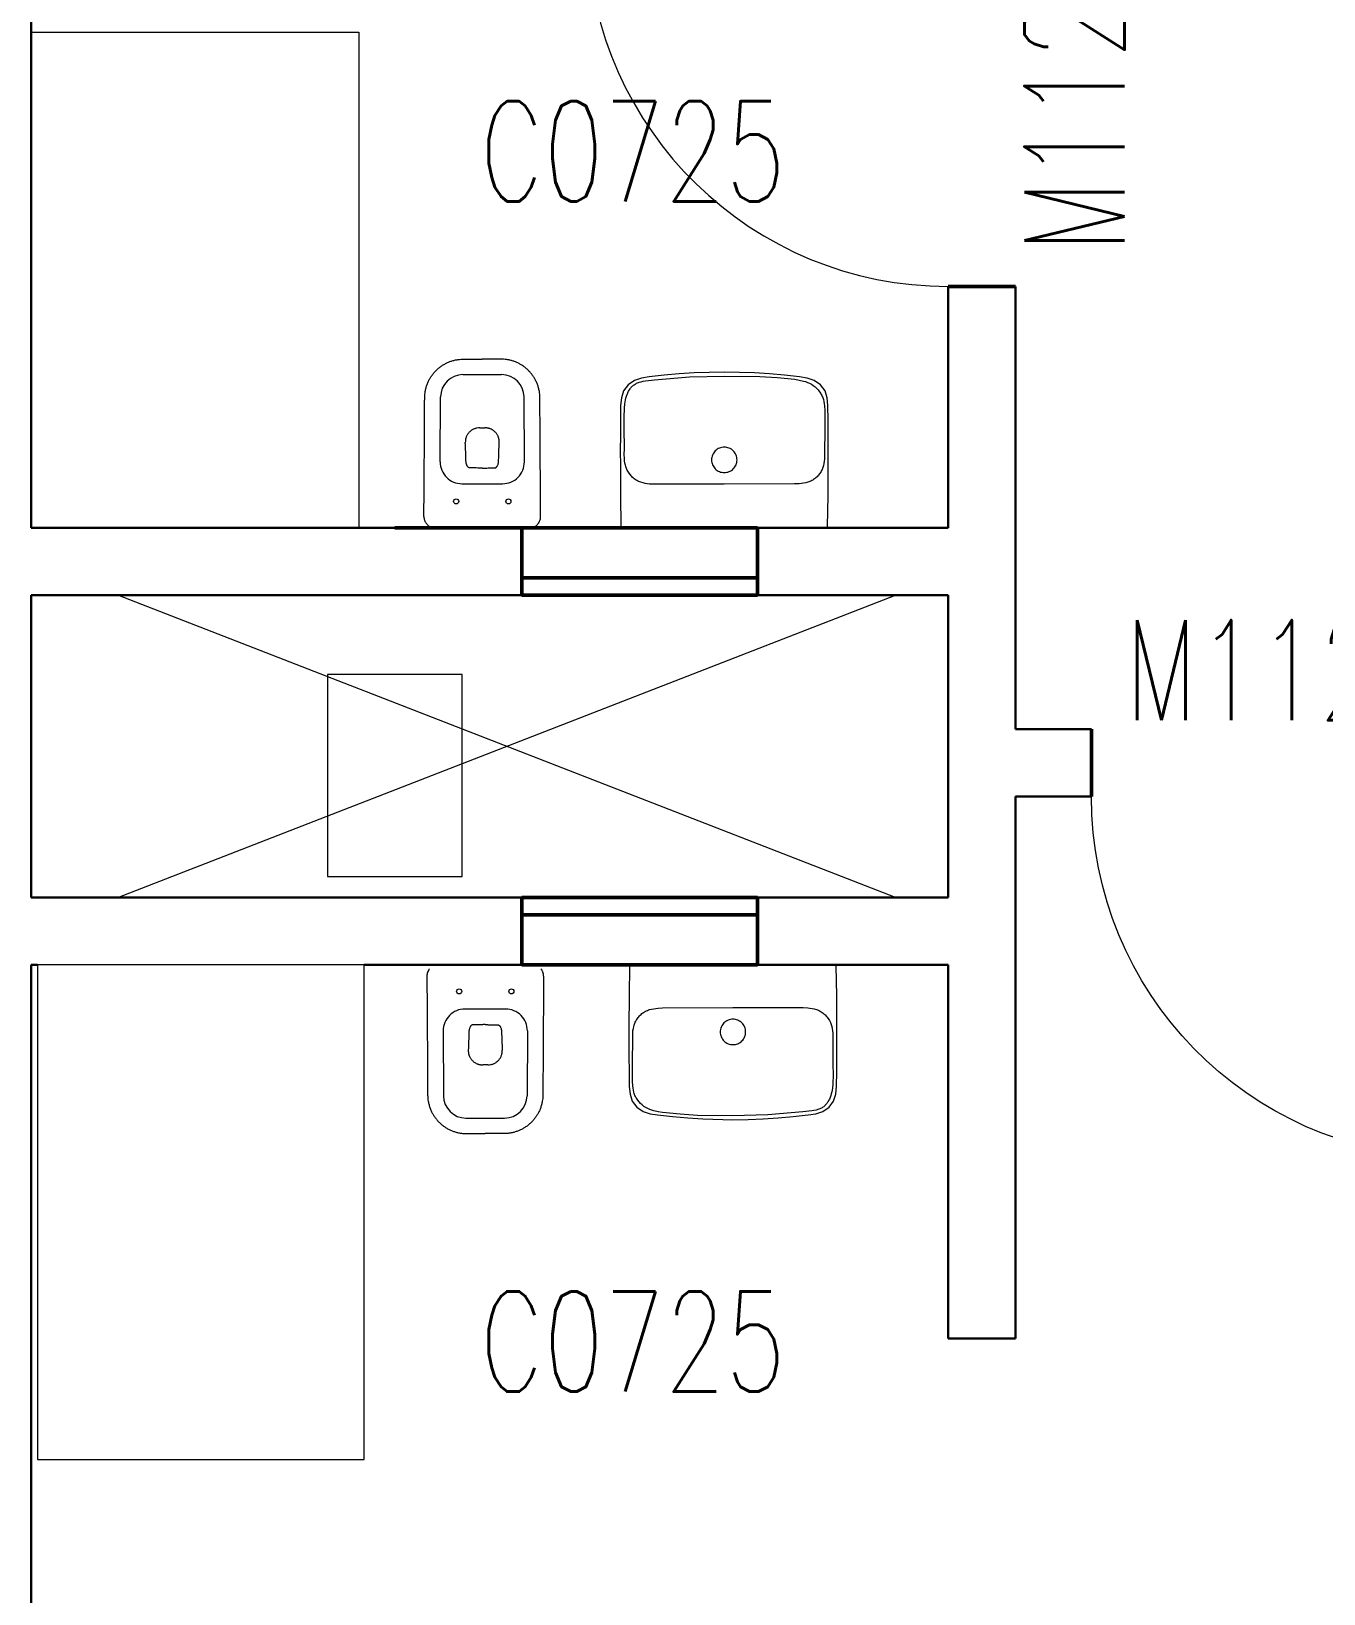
# Model space of a CAD drawing. Header units: inches. Extents: x 675 to 51927, y 19035 to 68555.
# Drawn here: x 34821 to 38660, y 35879 to 40521 of the extents above; entities that cross this region are included whole.
import ezdxf

# ---------------------------------------------------------------- set-up
doc = ezdxf.new("R2010")
doc.units = ezdxf.units.IN
doc.header["$LTSCALE"] = 0.5
doc.header["$MEASUREMENT"] = 0
for name, color, linetype, lineweight in [('00I-FURN', 30, 'Continuous', 9), ('Column', 192, 'Continuous', 13), ('G-IMPT', 8, 'Continuous', 9), ('Wall', 113, 'Continuous', 50), ('Window Interior', 170, 'Continuous', 50)]:
    doc.layers.add(name, color=color, linetype=linetype, lineweight=lineweight)
doc.layers.add('DOOR Single', color=242, linetype='Continuous')
doc.layers.add('WINDOW_TEXT', color=7, linetype='Continuous')
doc.styles.add('_TCH_WINDOW', font='SIMPLEX', dxfattribs={"height": 3.5, "bigfont": 'GBCBIG'})

# ---------------------------------------------------------------- blocks, each defined once
blk = doc.blocks.new('$WINLIB2D$00000004')
at = {"color": 0}
for points in [[(-0.5, 0.5), (-0.5, -0.5)], [(-0.5, 0.5), (0.5, 0.5)], [(0.5, -0.5), (0.5, 0.5)], [(-0.5, 0.2406), (0.5, 0.2406)], [(-0.5, -0.5), (0.5, -0.5)]]:
    blk.add_lwpolyline(points, dxfattribs=at)
blk = doc.blocks.new('$DorLib2D$00000001')
for p, q in [((0.45, 0.975), (0.5, 0.975)), ((0.45, 0), (0.45, 0.975)), ((0.5, 0), (0.5, 0.975)), ((0.5, 0), (0.45, 0))]:
    blk.add_line(p, q)
at = {"lineweight": 13}
blk.add_arc((0.475, 0), 0.975, 91.4693, 180, dxfattribs=at)

msp = doc.modelspace()

# ---------------------------------------------------------------- linework, layer by layer
at = {"layer": '00I-FURN'}
for p, q in [((34824.7, 40518), (35794.7, 40518)), ((35794.7, 40518), (35794.7, 39048)), ((36218.4, 39500.8), (36103.4, 39500.8)), ((36745.4, 39503), (36700.7, 39499.2)), ((36790.1, 39506.1), (36745.4, 39503)), ((36834.9, 39507.6), (36790.1, 39506.1)), ((36879.8, 39508.6), (36834.9, 39507.6)), ((36969.4, 39506.1), (36879.8, 39508.6)), ((37014.2, 39503), (36969.4, 39506.1)), ((37058.8, 39499.1), (37014.2, 39503)), ((36594.1, 39470.9), (36580.7, 39453.2)), ((36612.7, 39483.6), (36594.1, 39470.9)), ((36595.4, 39451.7), (36598.1, 39456.2)), ((36598.1, 39456.2), (36599.6, 39458.3)), ((36599.6, 39458.3), (36601.1, 39460.4)), ((36601.1, 39460.4), (36602.8, 39462.4)), ((36602.8, 39462.4), (36604.5, 39464.3)), ((36604.5, 39464.3), (36606.3, 39466.2)), ((36606.3, 39466.2), (36608.2, 39467.9)), ((36608.2, 39467.9), (36610.3, 39469.6)), ((36610.3, 39469.6), (36612.4, 39471.1)), ((36612.4, 39471.1), (36614.6, 39472.6)), ((36633.9, 39490.5), (36612.7, 39483.6)), ((36614.6, 39472.6), (36616.9, 39474)), ((36616.9, 39474), (36619.3, 39475.2)), ((36619.3, 39475.2), (36621.9, 39476.4)), ((36621.9, 39476.4), (36624.5, 39477.5)), ((36624.5, 39477.5), (36627.3, 39478.4)), ((36627.3, 39478.4), (36633.1, 39480)), ((36633.1, 39480), (36639.1, 39481.3)), ((36656.1, 39494), (36633.9, 39490.5)), ((36639.1, 39481.3), (36645.5, 39482.3)), ((36645.5, 39482.3), (36672, 39485.1)), ((36700.7, 39499.2), (36656.1, 39494)), ((36672, 39485.1), (36776, 39494)), ((36776, 39494), (36880.4, 39496.8)), ((36880.4, 39496.8), (36984.8, 39495.4)), ((36984.8, 39495.4), (37036.9, 39492)), ((37036.9, 39492), (37088.9, 39487)), ((37103.4, 39494), (37058.8, 39499.1)), ((37088.9, 39487), (37101.9, 39484.9)), ((37101.9, 39484.9), (37114.7, 39482)), ((37125.6, 39490.5), (37103.4, 39494)), ((37114.7, 39482), (37120.9, 39480.1)), ((37120.9, 39480.1), (37127, 39477.9)), ((37146.8, 39483.6), (37125.6, 39490.5)), ((37127, 39477.9), (37132.9, 39475.2)), ((37132.9, 39475.2), (37138.6, 39472.2)), ((37138.6, 39472.2), (37144, 39468.6)), ((37144, 39468.6), (37149.2, 39464.6)), ((37165.3, 39470.9), (37146.8, 39483.6)), ((37149.2, 39464.6), (37154, 39460.2)), ((37154, 39460.2), (37158.5, 39455.4)), ((37158.5, 39455.4), (37162.5, 39450.2)), ((37178.8, 39453.2), (37165.3, 39470.9)), ((36035.9, 39241.7), (36036.9, 39434.7)), ((36285.9, 39241.7), (36284.9, 39434.7)), ((36571.8, 39409.7), (36571.3, 39364.8)), ((36574, 39432.2), (36571.8, 39409.7)), ((36580.7, 39453.2), (36574, 39432.2)), ((36583.3, 39401.7), (36584.5, 39414.2)), ((36584.5, 39414.2), (36586.4, 39426)), ((36586.4, 39426), (36587.7, 39431.5)), ((36587.7, 39431.5), (36589.2, 39436.9)), ((36589.2, 39436.9), (36591, 39442.1)), ((36591, 39442.1), (36593.1, 39447)), ((36593.1, 39447), (36595.4, 39451.7)), ((37162.5, 39450.2), (37166.1, 39444.8)), ((37166.1, 39444.8), (37167.8, 39442)), ((37167.8, 39442), (37169.3, 39439.1)), ((37169.3, 39439.1), (37170.6, 39436.1)), ((37170.6, 39436.1), (37171.8, 39433.1)), ((37171.8, 39433.1), (37172.9, 39430.1)), ((37172.9, 39430.1), (37173.9, 39427)), ((37173.9, 39427), (37175.4, 39420.7)), ((37175.4, 39420.7), (37176.5, 39414.3)), ((37176.5, 39414.3), (37177.2, 39407.8)), ((37177.2, 39407.8), (37177.9, 39394.5)), ((37185.4, 39432.2), (37178.8, 39453.2)), ((37187.6, 39409.7), (37185.4, 39432.2)), ((37188.2, 39364.8), (37187.6, 39409.7)), ((36571.3, 39364.8), (36571, 39320)), ((36582.5, 39374.4), (36583.3, 39401.7)), ((36582.7, 39344.1), (36582.5, 39374.4)), ((37177.9, 39394.5), (37178, 39381.2)), ((37178, 39381.2), (37178, 39329)), ((37188.4, 39320), (37188.2, 39364.8)), ((36153.7, 39342.8), (36168.1, 39342.8)), ((36571, 39320), (36570.8, 39275.2)), ((36582.8, 39279.7), (36582.7, 39344.1)), ((37178, 39329), (37177.4, 39276.8)), ((37188.6, 39275.2), (37188.4, 39320)), ((36570.8, 39275.2), (36570.9, 39230.3)), ((36582.7, 39264.9), (36582.8, 39279.7)), ((36848.3, 39268.6), (36846.4, 39265.5)), ((36850.5, 39271.6), (36848.3, 39268.6)), ((36853, 39274.4), (36850.5, 39271.6)), ((36855.8, 39276.8), (36853, 39274.4)), ((36858.7, 39279.1), (36855.8, 39276.8)), ((36861.9, 39281), (36858.7, 39279.1)), ((36865.2, 39282.5), (36861.9, 39281)), ((36868.7, 39283.8), (36865.2, 39282.5)), ((36872.3, 39284.7), (36868.7, 39283.8)), ((36876, 39285.2), (36872.3, 39284.7)), ((36879.7, 39285.4), (36876, 39285.2)), ((36883.4, 39285.2), (36879.7, 39285.4)), ((36887.1, 39284.7), (36883.4, 39285.2)), ((36890.6, 39283.8), (36887.1, 39284.7)), ((36894.1, 39282.5), (36890.6, 39283.8)), ((36897.5, 39281), (36894.1, 39282.5)), ((36900.7, 39279.1), (36897.5, 39281)), ((36903.6, 39276.8), (36900.7, 39279.1)), ((36906.4, 39274.4), (36903.6, 39276.8)), ((36908.9, 39271.6), (36906.4, 39274.4)), ((36911.1, 39268.6), (36908.9, 39271.6)), ((36913, 39265.5), (36911.1, 39268.6)), ((37177.4, 39276.8), (37177.5, 39263.5)), ((37188.5, 39230.3), (37188.6, 39275.2)), ((36570.9, 39230.3), (36571.5, 39140.6)), ((36583.1, 39251), (36582.7, 39264.9)), ((36583.7, 39244.4), (36583.1, 39251)), ((36584.6, 39237.9), (36583.7, 39244.4)), ((36586, 39231.6), (36584.6, 39237.9)), ((36586.9, 39228.5), (36586, 39231.6)), ((36587.9, 39225.5), (36586.9, 39228.5)), ((36589, 39222.4), (36587.9, 39225.5)), ((36590.3, 39219.5), (36589, 39222.4)), ((36842.1, 39251.4), (36842, 39247.7)), ((36842, 39247.7), (36842.1, 39244)), ((36842.7, 39255), (36842.1, 39251.4)), ((36842.1, 39244), (36842.7, 39240.3)), ((36843.6, 39258.6), (36842.7, 39255)), ((36842.7, 39240.3), (36843.6, 39236.7)), ((36844.8, 39262.1), (36843.6, 39258.6)), ((36843.6, 39236.7), (36844.8, 39233.2)), ((36846.4, 39265.5), (36844.8, 39262.1)), ((36844.8, 39233.2), (36846.4, 39229.9)), ((36846.4, 39229.9), (36848.3, 39226.7)), ((36848.3, 39226.7), (36850.5, 39223.7)), ((36850.5, 39223.7), (36853, 39221)), ((36906.4, 39221), (36908.9, 39223.7)), ((36908.9, 39223.7), (36911.1, 39226.7)), ((36911.1, 39226.7), (36913, 39229.9)), ((36914.5, 39262.1), (36913, 39265.5)), ((36913, 39229.9), (36914.5, 39233.2)), ((36915.8, 39258.6), (36914.5, 39262.1)), ((36914.5, 39233.2), (36915.8, 39236.7)), ((36916.7, 39255), (36915.8, 39258.6)), ((36915.8, 39236.7), (36916.7, 39240.3)), ((36917.2, 39251.4), (36916.7, 39255)), ((36916.7, 39240.3), (36917.2, 39244)), ((36917.4, 39247.7), (36917.2, 39251.4)), ((36917.2, 39244), (36917.4, 39247.7)), ((37171.2, 39221.8), (37169.9, 39218.8)), ((37172.3, 39224.8), (37171.2, 39221.8)), ((37173.3, 39227.9), (37172.3, 39224.8)), ((37174.2, 39231), (37173.3, 39227.9)), ((37175.6, 39237.3), (37174.2, 39231)), ((37176.5, 39243.7), (37175.6, 39237.3)), ((37177.1, 39250.3), (37176.5, 39243.7)), ((37177.5, 39263.5), (37177.1, 39250.3)), ((37187.9, 39140.6), (37188.5, 39230.3)), ((36100.4, 39176.9), (36221.4, 39176.9)), ((36593.2, 39213.7), (36590.3, 39219.5)), ((36596.7, 39208.1), (36593.2, 39213.7)), ((36600.6, 39202.9), (36596.7, 39208.1)), ((36602.7, 39200.4), (36600.6, 39202.9)), ((36604.9, 39198), (36602.7, 39200.4)), ((36607.3, 39195.7), (36604.9, 39198)), ((36609.7, 39193.6), (36607.3, 39195.7)), ((36612.2, 39191.5), (36609.7, 39193.6)), ((36614.8, 39189.6), (36612.2, 39191.5)), ((36617.5, 39187.8), (36614.8, 39189.6)), ((36620.3, 39186.2), (36617.5, 39187.8)), ((36623.1, 39184.7), (36620.3, 39186.2)), ((36626, 39183.3), (36623.1, 39184.7)), ((36628.9, 39182.1), (36626, 39183.3)), ((36632, 39181), (36628.9, 39182.1)), ((36638.2, 39179.2), (36632, 39181)), ((36644.5, 39177.8), (36638.2, 39179.2)), ((36651, 39176.8), (36644.5, 39177.8)), ((36657.6, 39176), (36651, 39176.8)), ((36670.9, 39175.2), (36657.6, 39176)), ((36879.7, 39175.3), (36670.9, 39175.2)), ((36853, 39221), (36855.8, 39218.5)), ((36855.8, 39218.5), (36858.7, 39216.3)), ((36858.7, 39216.3), (36861.9, 39214.4)), ((36861.9, 39214.4), (36865.2, 39212.8)), ((36865.2, 39212.8), (36868.7, 39211.6)), ((36868.7, 39211.6), (36872.3, 39210.7)), ((36872.3, 39210.7), (36876, 39210.1)), ((36876, 39210.1), (36879.7, 39209.9)), ((36879.7, 39209.9), (36883.4, 39210.1)), ((37088.6, 39176.2), (36879.7, 39175.3)), ((36883.4, 39210.1), (36887.1, 39210.7)), ((36887.1, 39210.7), (36890.6, 39211.6)), ((36890.6, 39211.6), (36894.1, 39212.8)), ((36894.1, 39212.8), (36897.5, 39214.4)), ((36897.5, 39214.4), (36900.7, 39216.3)), ((36900.7, 39216.3), (36903.6, 39218.5)), ((36903.6, 39218.5), (36906.4, 39221)), ((37101.9, 39176.9), (37088.6, 39176.2)), ((37108.5, 39177.6), (37101.9, 39176.9)), ((37115, 39178.5), (37108.5, 39177.6)), ((37121.4, 39179.7), (37115, 39178.5)), ((37127.7, 39181.4), (37121.4, 39179.7)), ((37130.7, 39182.4), (37127.7, 39181.4)), ((37133.7, 39183.5), (37130.7, 39182.4)), ((37136.7, 39184.8), (37133.7, 39183.5)), ((37139.5, 39186.2), (37136.7, 39184.8)), ((37142.3, 39187.8), (37139.5, 39186.2)), ((37145, 39189.5), (37142.3, 39187.8)), ((37147.7, 39191.3), (37145, 39189.5)), ((37150.2, 39193.3), (37147.7, 39191.3)), ((37152.7, 39195.4), (37150.2, 39193.3)), ((37155, 39197.6), (37152.7, 39195.4)), ((37157.3, 39199.9), (37155, 39197.6)), ((37159.5, 39202.4), (37157.3, 39199.9)), ((37161.5, 39204.9), (37159.5, 39202.4)), ((37163.4, 39207.5), (37161.5, 39204.9)), ((37165.2, 39210.2), (37163.4, 39207.5)), ((37166.9, 39213), (37165.2, 39210.2)), ((37168.5, 39215.9), (37166.9, 39213)), ((37169.9, 39218.8), (37168.5, 39215.9)), ((36571.5, 39140.6), (36572.8, 39050.9)), ((37186.6, 39050.9), (37187.9, 39140.6)), ((36572.8, 39050.9), (36573, 39049.8)), ((36573, 39049.8), (36573.7, 39048.8)), ((36573.7, 39048.8), (36574.7, 39048.2)), ((36574.7, 39048.2), (36575.8, 39047.9)), ((36575.8, 39047.9), (37183.7, 39047.9)), ((37183.7, 39047.9), (37184.8, 39048.2)), ((37184.8, 39048.2), (37185.8, 39048.8)), ((37185.8, 39048.8), (37186.4, 39049.8)), ((37186.4, 39049.8), (37186.6, 39050.9)), ((37387.6, 37947.9), (35078.7, 38845.4)), ((35078.7, 37947.9), (37387.6, 38845.4)), ((34839.7, 37747.9), (34839.7, 36277.9)), ((35809.7, 37747.9), (34839.7, 37747.9)), ((35809.7, 36277.9), (35809.7, 37747.9)), ((36598.4, 37745), (36597.1, 37655.3)), ((37210.4, 37747.7), (37209.3, 37747.9)), ((37211.4, 37747.1), (37210.4, 37747.7)), ((37212, 37746.1), (37211.4, 37747.1)), ((37212.2, 37745), (37212, 37746.1)), ((37213.5, 37655.3), (37212.2, 37745)), ((36597.1, 37655.3), (36596.5, 37565.6)), ((37214.1, 37565.6), (37213.5, 37655.3)), ((36627.7, 37595.9), (36630, 37598.3)), ((36630, 37598.3), (36632.4, 37600.5)), ((36632.4, 37600.5), (36634.8, 37602.6)), ((36634.8, 37602.6), (36637.4, 37604.6)), ((36637.4, 37604.6), (36640, 37606.4)), ((36640, 37606.4), (36642.7, 37608.1)), ((36642.7, 37608.1), (36645.5, 37609.7)), ((36645.5, 37609.7), (36648.4, 37611.1)), ((36648.4, 37611.1), (36651.3, 37612.3)), ((36651.3, 37612.3), (36654.3, 37613.5)), ((36654.3, 37613.5), (36657.4, 37614.5)), ((36657.4, 37614.5), (36663.6, 37616.1)), ((36663.6, 37616.1), (36670, 37617.4)), ((36670, 37617.4), (36676.6, 37618.3)), ((36676.6, 37618.3), (36683.2, 37619)), ((36683.2, 37619), (36696.5, 37619.7)), ((36696.5, 37619.7), (36905.3, 37620.6)), ((36905.3, 37620.6), (37114.2, 37620.7)), ((37114.2, 37620.7), (37127.4, 37619.8)), ((37127.4, 37619.8), (37134, 37619.1)), ((37134, 37619.1), (37140.5, 37618.1)), ((37140.5, 37618.1), (37146.9, 37616.7)), ((37146.9, 37616.7), (37153.1, 37614.8)), ((37153.1, 37614.8), (37156.1, 37613.8)), ((37156.1, 37613.8), (37159, 37612.5)), ((37159, 37612.5), (37161.9, 37611.2)), ((37161.9, 37611.2), (37164.8, 37609.7)), ((37164.8, 37609.7), (37167.5, 37608.1)), ((37167.5, 37608.1), (37170.2, 37606.3)), ((37170.2, 37606.3), (37172.8, 37604.4)), ((37172.8, 37604.4), (37175.3, 37602.3)), ((37175.3, 37602.3), (37177.8, 37600.2)), ((37177.8, 37600.2), (37180.1, 37597.9)), ((37180.1, 37597.9), (37182.3, 37595.5)), ((36044.8, 37551.6), (36045.8, 37358.6)), ((36294.7, 37551.6), (36293.7, 37358.6)), ((36596.5, 37565.6), (36596.4, 37520.7)), ((36608, 37545.6), (36608.5, 37552.2)), ((36608.5, 37552.2), (36609.5, 37558.6)), ((36609.5, 37558.6), (36610.8, 37564.9)), ((36610.8, 37564.9), (36611.7, 37568)), ((36611.7, 37568), (36612.7, 37571.1)), ((36612.7, 37571.1), (36613.8, 37574.1)), ((36613.8, 37574.1), (36615.1, 37577.1)), ((36615.1, 37577.1), (36616.5, 37580)), ((36616.5, 37580), (36618.1, 37582.9)), ((36618.1, 37582.9), (36619.8, 37585.6)), ((36619.8, 37585.6), (36621.6, 37588.4)), ((36621.6, 37588.4), (36623.5, 37591)), ((36623.5, 37591), (36625.6, 37593.5)), ((36625.6, 37593.5), (36627.7, 37595.9)), ((36867.8, 37551.9), (36867.6, 37548.2)), ((36868.3, 37555.6), (36867.8, 37551.9)), ((36869.2, 37559.2), (36868.3, 37555.6)), ((36870.5, 37562.6), (36869.2, 37559.2)), ((36872.1, 37566), (36870.5, 37562.6)), ((36874, 37569.2), (36872.1, 37566)), ((36876.2, 37572.1), (36874, 37569.2)), ((36878.7, 37574.9), (36876.2, 37572.1)), ((36881.4, 37577.4), (36878.7, 37574.9)), ((36884.4, 37579.6), (36881.4, 37577.4)), ((36887.6, 37581.5), (36884.4, 37579.6)), ((36890.9, 37583.1), (36887.6, 37581.5)), ((36894.4, 37584.3), (36890.9, 37583.1)), ((36898, 37585.2), (36894.4, 37584.3)), ((36901.6, 37585.8), (36898, 37585.2)), ((36905.3, 37585.9), (36901.6, 37585.8)), ((36909, 37585.8), (36905.3, 37585.9)), ((36912.7, 37585.2), (36909, 37585.8)), ((36916.3, 37584.3), (36912.7, 37585.2)), ((36919.8, 37583.1), (36916.3, 37584.3)), ((36923.1, 37581.5), (36919.8, 37583.1)), ((36926.3, 37579.6), (36923.1, 37581.5)), ((36929.3, 37577.4), (36926.3, 37579.6)), ((36932, 37574.9), (36929.3, 37577.4)), ((36934.5, 37572.1), (36932, 37574.9)), ((36936.7, 37569.2), (36934.5, 37572.1)), ((36938.6, 37566), (36936.7, 37569.2)), ((36940.2, 37562.6), (36938.6, 37566)), ((36941.5, 37559.2), (36940.2, 37562.6)), ((36942.4, 37555.6), (36941.5, 37559.2)), ((36942.9, 37551.9), (36942.4, 37555.6)), ((36943.1, 37548.2), (36942.9, 37551.9)), ((37182.3, 37595.5), (37184.4, 37593)), ((37184.4, 37593), (37188.4, 37587.8)), ((37188.4, 37587.8), (37191.8, 37582.2)), ((37191.8, 37582.2), (37194.8, 37576.4)), ((37194.8, 37576.4), (37196, 37573.4)), ((37196, 37573.4), (37197.2, 37570.4)), ((37197.2, 37570.4), (37198.2, 37567.4)), ((37198.2, 37567.4), (37199, 37564.3)), ((37199, 37564.3), (37200.4, 37558)), ((37200.4, 37558), (37201.3, 37551.5)), ((37201.3, 37551.5), (37201.9, 37544.9)), ((37214.2, 37520.7), (37214.1, 37565.6)), ((36596.4, 37520.7), (36596.6, 37475.9)), ((36607.1, 37466.9), (36607.6, 37519.1)), ((36607.6, 37532.4), (36608, 37545.6)), ((36607.6, 37519.1), (36607.6, 37532.4)), ((36867.6, 37548.2), (36867.8, 37544.5)), ((36867.8, 37544.5), (36868.3, 37540.8)), ((36868.3, 37540.8), (36869.2, 37537.3)), ((36869.2, 37537.3), (36870.5, 37533.8)), ((36870.5, 37533.8), (36872.1, 37530.4)), ((36872.1, 37530.4), (36874, 37527.2)), ((36874, 37527.2), (36876.2, 37524.3)), ((36876.2, 37524.3), (36878.7, 37521.5)), ((36878.7, 37521.5), (36881.4, 37519)), ((36881.4, 37519), (36884.4, 37516.8)), ((36884.4, 37516.8), (36887.6, 37514.9)), ((36887.6, 37514.9), (36890.9, 37513.3)), ((36890.9, 37513.3), (36894.4, 37512.1)), ((36894.4, 37512.1), (36898, 37511.2)), ((36898, 37511.2), (36901.6, 37510.7)), ((36901.6, 37510.7), (36905.3, 37510.5)), ((36905.3, 37510.5), (36909, 37510.7)), ((36909, 37510.7), (36912.7, 37511.2)), ((36912.7, 37511.2), (36916.3, 37512.1)), ((36916.3, 37512.1), (36919.8, 37513.3)), ((36919.8, 37513.3), (36923.1, 37514.9)), ((36923.1, 37514.9), (36926.3, 37516.8)), ((36926.3, 37516.8), (36929.3, 37519)), ((36929.3, 37519), (36932, 37521.5)), ((36932, 37521.5), (36934.5, 37524.3)), ((36934.5, 37524.3), (36936.7, 37527.2)), ((36936.7, 37527.2), (36938.6, 37530.4)), ((36938.6, 37530.4), (36940.2, 37533.8)), ((36940.2, 37533.8), (36941.5, 37537.3)), ((36941.5, 37537.3), (36942.4, 37540.8)), ((36942.4, 37540.8), (36942.9, 37544.5)), ((36942.9, 37544.5), (36943.1, 37548.2)), ((37201.9, 37544.9), (37202.3, 37531)), ((37202.3, 37531), (37202.3, 37516.2)), ((37202.3, 37516.2), (37202.3, 37451.8)), ((37214, 37475.9), (37214.2, 37520.7)), ((36596.6, 37475.9), (36596.9, 37431)), ((36607, 37414.7), (36607.1, 37466.9)), ((37213.8, 37431), (37214, 37475.9)), ((36177, 37450.5), (36162.5, 37450.5)), ((36596.9, 37431), (36597.4, 37386.2)), ((36607.1, 37401.4), (36607, 37414.7)), ((37202.5, 37421.5), (37201.7, 37394.2)), ((37202.3, 37451.8), (37202.5, 37421.5)), ((37213.2, 37386.2), (37213.8, 37431)), ((36597.4, 37386.2), (36599.6, 37363.7)), ((36607.8, 37388.1), (36607.1, 37401.4)), ((36608.6, 37381.6), (36607.8, 37388.1)), ((36609.6, 37375.2), (36608.6, 37381.6)), ((36611.2, 37368.9), (36609.6, 37375.2)), ((36612.1, 37365.8), (36611.2, 37368.9)), ((36613.2, 37362.7), (36612.1, 37365.8)), ((37198.6, 37369.9), (37197.3, 37364.3)), ((37200.5, 37381.6), (37198.6, 37369.9)), ((37201.7, 37394.2), (37200.5, 37381.6)), ((37211.1, 37363.7), (37213.2, 37386.2)), ((36599.6, 37363.7), (36606.3, 37342.6)), ((36606.3, 37342.6), (36619.7, 37325)), ((36614.4, 37359.8), (36613.2, 37362.7)), ((36615.8, 37356.8), (36614.4, 37359.8)), ((36617.3, 37353.9), (36615.8, 37356.8)), ((36618.9, 37351.1), (36617.3, 37353.9)), ((36622.5, 37345.7), (36618.9, 37351.1)), ((36619.7, 37325), (36638.2, 37312.3)), ((36626.5, 37340.5), (36622.5, 37345.7)), ((36631, 37335.7), (36626.5, 37340.5)), ((36635.8, 37331.3), (36631, 37335.7)), ((36641, 37327.3), (36635.8, 37331.3)), ((36646.4, 37323.7), (36641, 37327.3)), ((36652.1, 37320.7), (36646.4, 37323.7)), ((36658, 37318), (36652.1, 37320.7)), ((37163.1, 37319.5), (37160.5, 37318.4)), ((37165.7, 37320.6), (37163.1, 37319.5)), ((37168.1, 37321.9), (37165.7, 37320.6)), ((37170.4, 37323.3), (37168.1, 37321.9)), ((37172.7, 37324.7), (37170.4, 37323.3)), ((37172.3, 37312.2), (37190.9, 37324.9)), ((37174.8, 37326.3), (37172.7, 37324.7)), ((37176.8, 37328), (37174.8, 37326.3)), ((37178.7, 37329.7), (37176.8, 37328)), ((37180.5, 37331.6), (37178.7, 37329.7)), ((37182.3, 37333.5), (37180.5, 37331.6)), ((37183.9, 37335.5), (37182.3, 37333.5)), ((37185.5, 37337.5), (37183.9, 37335.5)), ((37186.9, 37339.7), (37185.5, 37337.5)), ((37189.6, 37344.2), (37186.9, 37339.7)), ((37192, 37348.9), (37189.6, 37344.2)), ((37190.9, 37324.9), (37204.4, 37342.6)), ((37194, 37353.8), (37192, 37348.9)), ((37195.8, 37359), (37194, 37353.8)), ((37197.3, 37364.3), (37195.8, 37359)), ((37204.4, 37342.6), (37211.1, 37363.7)), ((36112.2, 37292.5), (36227.2, 37292.5)), ((36638.2, 37312.3), (36659.4, 37305.4)), ((36664.1, 37315.8), (36658, 37318)), ((36659.4, 37305.4), (36681.6, 37301.9)), ((36670.3, 37313.9), (36664.1, 37315.8)), ((36683.1, 37311), (36670.3, 37313.9)), ((36681.6, 37301.9), (36726.2, 37296.7)), ((36696.1, 37308.9), (36683.1, 37311)), ((36748.1, 37303.9), (36696.1, 37308.9)), ((36726.2, 37296.7), (36770.9, 37292.9)), ((36800.2, 37300.5), (36748.1, 37303.9)), ((36770.9, 37292.9), (36815.6, 37289.8)), ((36904.6, 37299.1), (36800.2, 37300.5)), ((36815.6, 37289.8), (36905.3, 37287.3)), ((37009, 37301.8), (36904.6, 37299.1)), ((36905.3, 37287.3), (36950.1, 37288.3)), ((36950.1, 37288.3), (36994.9, 37289.8)), ((36994.9, 37289.8), (37039.7, 37292.9)), ((37113, 37310.8), (37009, 37301.8)), ((37039.7, 37292.9), (37084.4, 37296.7)), ((37084.4, 37296.7), (37128.9, 37301.9)), ((37139.6, 37313.6), (37113, 37310.8)), ((37128.9, 37301.9), (37151.2, 37305.3)), ((37145.9, 37314.6), (37139.6, 37313.6)), ((37152, 37315.9), (37145.9, 37314.6)), ((37151.2, 37305.3), (37172.3, 37312.2)), ((37157.8, 37317.5), (37152, 37315.9)), ((37160.5, 37318.4), (37157.8, 37317.5)), ((34839.7, 36277.9), (35809.7, 36277.9))]:
    msp.add_line(p, q, dxfattribs=at)
for centre in [(36083.4, 39124.4), (36238.4, 39124.4), (36092.2, 37668.9), (36247.2, 37668.9)]:
    msp.add_circle(centre, 7.5, dxfattribs=at)
for centre, radius, start, end in [((36103.4, 39434.4), 66.5, 90, 179.705), ((36218.4, 39434.4), 66.5, 0.295, 90), ((36100.4, 39241.4), 64.5, 179.705, 270), ((36221.4, 39241.4), 64.5, 270, 0.295), ((36021.4, 39079), 33.6, 220.8143, 269.9974), ((36300.4, 39079), 33.6, 270.0041, 319.2085), ((36109.2, 37551.9), 64.5, 90, 180.295), ((36230.2, 37551.9), 64.5, 359.705, 90), ((36112.2, 37358.9), 66.5, 180.295, 270), ((36227.2, 37358.9), 66.5, 270, 359.705)]:
    msp.add_arc(centre, radius, start, end, dxfattribs=at)
for points, knots in [([(35989.8, 39435.2), (35990, 39437.8), (35990.3, 39443.2), (35991.5, 39452.1), (35993.7, 39461.7), (35997, 39472), (36001.1, 39481.6), (36005.9, 39490.5), (36011.2, 39498.6), (36017.2, 39506.3), (36023.8, 39513.5), (36031.1, 39520.1), (36038.8, 39526.1), (36047.1, 39531.4), (36055.7, 39536), (36064.7, 39539.8), (36074, 39542.8), (36083.5, 39545), (36093.3, 39546.5), (36099.9, 39546.8), (36103.3, 39546.9)], [0, 0, 0, 0, 0.045687, 0.091373, 0.15284, 0.214444, 0.275914, 0.33116, 0.3866, 0.442041, 0.497288, 0.5529, 0.608712, 0.664523, 0.720132, 0.77556, 0.831189, 0.886816, 0.94224, 1, 1, 1, 1]), ([(36103.3, 39546.9), (36108.6, 39547), (36127.8, 39547), (36147, 39547), (36160.9, 39547)], [0, 0, 0, 0, 0.277738, 1, 1, 1, 1]), ([(36218.5, 39546.9), (36213.2, 39547), (36194, 39547), (36174.8, 39547), (36160.9, 39547)], [0, 0, 0, 0, 0.277738, 1, 1, 1, 1]), ([(36332, 39435.2), (36331.8, 39437.8), (36331.5, 39443.2), (36330.3, 39452.1), (36328.1, 39461.7), (36324.8, 39472), (36320.7, 39481.6), (36315.9, 39490.5), (36310.6, 39498.6), (36304.6, 39506.3), (36298, 39513.5), (36290.8, 39520.1), (36283, 39526.1), (36274.7, 39531.4), (36266.1, 39536), (36257.1, 39539.8), (36247.8, 39542.8), (36238.3, 39545), (36228.5, 39546.5), (36221.9, 39546.8), (36218.5, 39546.9)], [0, 0, 0, 0, 0.045687, 0.091373, 0.15284, 0.214444, 0.275914, 0.33116, 0.3866, 0.442041, 0.497288, 0.5529, 0.608712, 0.664523, 0.720132, 0.77556, 0.831189, 0.886816, 0.94224, 1, 1, 1, 1]), ([(35987.6, 39079.6), (35987.9, 39138.9), (35988.4, 39198.1), (35988.9, 39272.2), (35989, 39287), (35989.1, 39309.2), (35989.1, 39316.7), (35989.2, 39331.5), (35989.3, 39338.9), (35989.4, 39361.1), (35989.5, 39375.9), (35989.6, 39398.1), (35989.6, 39405.5), (35989.7, 39416.7), (35989.7, 39420.4), (35989.8, 39425.9), (35989.8, 39427.8), (35989.8, 39430.5), (35989.8, 39431.5), (35989.8, 39433.3), (35989.8, 39434.2), (35989.8, 39435.2)], [0, 0, 0, 0, 0.5, 0.5, 0.625, 0.625, 0.6875, 0.6875, 0.75, 0.75, 0.875, 0.875, 0.9375, 0.9375, 0.96875, 0.96875, 0.984375, 0.984375, 0.992187, 0.992187, 1, 1, 1, 1]), ([(36334.2, 39079.6), (36333.9, 39138.9), (36333.4, 39198.1), (36332.9, 39272.2), (36332.8, 39287), (36332.7, 39309.2), (36332.7, 39316.7), (36332.6, 39331.5), (36332.5, 39338.9), (36332.4, 39361.1), (36332.3, 39375.9), (36332.2, 39398.1), (36332.2, 39405.5), (36332.1, 39416.7), (36332.1, 39420.4), (36332, 39425.9), (36332, 39427.8), (36332, 39430.5), (36332, 39431.5), (36332, 39433.3), (36332, 39434.2), (36332, 39435.2)], [0, 0, 0, 0, 0.5, 0.5, 0.625, 0.625, 0.6875, 0.6875, 0.75, 0.75, 0.875, 0.875, 0.9375, 0.9375, 0.96875, 0.96875, 0.984375, 0.984375, 0.992187, 0.992187, 1, 1, 1, 1]), ([(36153.7, 39342.8), (36150.7, 39342.9), (36147.8, 39342.6), (36143.5, 39341.8), (36142.1, 39341.4), (36139.2, 39340.6), (36137.9, 39340.1), (36133.8, 39338.4), (36131.3, 39337.1), (36126.5, 39333.9), (36124.3, 39332), (36120.4, 39328), (36118.6, 39325.7), (36115.6, 39321), (36114.3, 39318.5), (36112.8, 39314.6), (36112.3, 39313.3), (36111.8, 39311.2), (36111.6, 39310.5), (36111.3, 39309.2), (36111.2, 39308.5), (36110.6, 39305), (36110.4, 39302.2), (36110.5, 39299.4)], [0, 0, 0, 0, 0.125, 0.125, 0.1875, 0.1875, 0.25, 0.25, 0.375, 0.375, 0.5, 0.5, 0.625, 0.625, 0.75, 0.75, 0.8125, 0.8125, 0.84375, 0.84375, 0.875, 0.875, 1, 1, 1, 1]), ([(36211.3, 39299.4), (36211.3, 39299.6), (36211.3, 39299.9), (36211.3, 39300.5), (36211.3, 39301.1), (36211.3, 39301.6), (36211.3, 39302.2), (36211.3, 39302.8), (36211.2, 39303.3), (36211.2, 39303.9), (36211.1, 39304.5), (36211.1, 39305), (36211, 39305.6), (36211, 39306.2), (36210.9, 39306.7), (36210.8, 39307.3), (36210.7, 39307.9), (36210.6, 39308.4), (36210.5, 39309.3), (36210.2, 39310.5), (36209.8, 39312.1), (36209.2, 39313.9), (36208.5, 39316), (36207.5, 39318.4), (36206.1, 39321.2), (36204.2, 39324.3), (36202, 39327.2), (36199.6, 39329.9), (36196.9, 39332.4), (36193.8, 39334.9), (36189.9, 39337.4), (36186.6, 39339), (36184.4, 39339.9), (36183.4, 39340.3), (36182.4, 39340.6), (36181.4, 39340.9), (36180.3, 39341.3), (36179.2, 39341.5), (36178.1, 39341.8), (36177, 39342), (36175.8, 39342.3), (36174.6, 39342.4), (36173.3, 39342.6), (36172.1, 39342.7), (36170.8, 39342.8), (36169.5, 39342.8), (36168.6, 39342.8), (36168.1, 39342.8)], [0, 0, 0, 0, 0.008226, 0.016444, 0.024655, 0.032862, 0.041066, 0.049267, 0.057466, 0.065666, 0.073868, 0.082072, 0.09028, 0.098494, 0.106714, 0.114942, 0.123179, 0.131426, 0.139686, 0.160741, 0.185305, 0.213382, 0.244976, 0.280089, 0.330912, 0.383221, 0.437023, 0.492326, 0.541013, 0.599203, 0.666895, 0.744087, 0.758741, 0.773738, 0.789079, 0.804764, 0.820793, 0.837166, 0.853883, 0.870944, 0.888349, 0.906097, 0.92419, 0.942627, 0.961407, 0.980532, 1, 1, 1, 1]), ([(36112.5, 39243.7), (36112.4, 39246.8), (36112.2, 39253), (36111.9, 39262.3), (36111.3, 39277.7), (36110.9, 39290.1), (36110.5, 39299.4)], [0, 0, 0, 0, 0.166649, 0.333411, 0.500175, 1, 1, 1, 1]), ([(36209.3, 39243.7), (36209.4, 39246.8), (36209.6, 39253), (36209.9, 39262.3), (36210.5, 39277.7), (36210.9, 39290.1), (36211.3, 39299.4)], [0, 0, 0, 0, 0.166649, 0.333411, 0.500175, 1, 1, 1, 1]), ([(36125.6, 39223.8), (36125.3, 39223.8), (36125.1, 39223.7), (36124.5, 39223.7), (36124.2, 39223.7), (36123.6, 39223.7), (36123.3, 39223.7), (36122.9, 39223.8), (36122.7, 39223.9), (36122.4, 39223.9), (36122.3, 39224), (36121.8, 39224.1), (36121.5, 39224.3), (36121.1, 39224.5), (36120.9, 39224.6), (36120.6, 39224.7), (36120.5, 39224.8), (36120.1, 39225.1), (36119.8, 39225.3), (36119.4, 39225.7), (36119.1, 39225.9), (36118.5, 39226.5), (36118.1, 39226.9), (36117.4, 39227.8), (36117.1, 39228.2), (36116.2, 39229.6), (36115.7, 39230.5), (36114.8, 39232.4), (36114.5, 39233.3), (36113.8, 39235.3), (36113.5, 39236.3), (36113.1, 39238.3), (36112.9, 39239.4), (36112.6, 39241.5), (36112.5, 39242.6), (36112.5, 39243.7)], [0, 0, 0, 0, 0.03125, 0.03125, 0.0625, 0.0625, 0.09375, 0.09375, 0.109375, 0.109375, 0.125, 0.125, 0.15625, 0.15625, 0.171875, 0.171875, 0.1875, 0.1875, 0.21875, 0.21875, 0.25, 0.25, 0.3125, 0.3125, 0.375, 0.375, 0.5, 0.5, 0.625, 0.625, 0.75, 0.75, 0.875, 0.875, 1, 1, 1, 1]), ([(36160.9, 39223.3), (36159.4, 39223.3), (36157.9, 39223.3), (36155.7, 39223.3), (36154.9, 39223.3), (36153.5, 39223.4), (36152.7, 39223.4), (36149, 39223.5), (36146, 39223.6), (36141.6, 39223.6), (36140.1, 39223.7), (36137.2, 39223.7), (36135.7, 39223.7), (36131.4, 39223.8), (36128.5, 39223.8), (36125.6, 39223.8)], [0, 0, 0, 0, 0.125, 0.125, 0.1875, 0.1875, 0.25, 0.25, 0.5, 0.5, 0.625, 0.625, 0.75, 0.75, 1, 1, 1, 1]), ([(36160.9, 39223.3), (36162.4, 39223.3), (36163.9, 39223.3), (36166.1, 39223.3), (36166.9, 39223.3), (36168.4, 39223.4), (36169.1, 39223.4), (36172.8, 39223.5), (36175.8, 39223.6), (36180.2, 39223.6), (36181.7, 39223.7), (36184.6, 39223.7), (36186.1, 39223.7), (36190.4, 39223.8), (36193.3, 39223.8), (36196.2, 39223.8)], [0, 0, 0, 0, 0.125, 0.125, 0.1875, 0.1875, 0.25, 0.25, 0.5, 0.5, 0.625, 0.625, 0.75, 0.75, 1, 1, 1, 1]), ([(36196.2, 39223.8), (36196.5, 39223.8), (36196.7, 39223.7), (36197.3, 39223.7), (36197.6, 39223.7), (36198.2, 39223.7), (36198.5, 39223.7), (36198.9, 39223.8), (36199.1, 39223.9), (36199.4, 39223.9), (36199.6, 39224), (36200, 39224.1), (36200.3, 39224.3), (36200.8, 39224.5), (36200.9, 39224.6), (36201.2, 39224.7), (36201.3, 39224.8), (36201.7, 39225.1), (36202, 39225.3), (36202.4, 39225.7), (36202.7, 39225.9), (36203.3, 39226.5), (36203.7, 39226.9), (36204.4, 39227.8), (36204.7, 39228.2), (36205.6, 39229.6), (36206.1, 39230.5), (36207, 39232.4), (36207.3, 39233.3), (36208, 39235.3), (36208.3, 39236.3), (36208.7, 39238.3), (36208.9, 39239.4), (36209.2, 39241.5), (36209.3, 39242.6), (36209.3, 39243.7)], [0, 0, 0, 0, 0.03125, 0.03125, 0.0625, 0.0625, 0.09375, 0.09375, 0.109375, 0.109375, 0.125, 0.125, 0.15625, 0.15625, 0.171875, 0.171875, 0.1875, 0.1875, 0.21875, 0.21875, 0.25, 0.25, 0.3125, 0.3125, 0.375, 0.375, 0.5, 0.5, 0.625, 0.625, 0.75, 0.75, 0.875, 0.875, 1, 1, 1, 1]), ([(35987.6, 39079.6), (35987.6, 39078.9), (35987.6, 39077.2), (35987.9, 39074.4), (35988.5, 39071.3), (35989.4, 39068.1), (35990.7, 39065.1), (35992.2, 39062.2), (35993.9, 39059.6), (35995.1, 39058), (35995.7, 39057.4)], [0, 0, 0, 0, 0.0851159, 0.2134022, 0.3486192, 0.4827037, 0.6175376, 0.7538046, 0.8895639, 1, 1, 1, 1]), ([(36326.1, 39057.4), (36327.1, 39058.6), (36327.7, 39059.4), (36328.5, 39060.6), (36328.8, 39061), (36329.3, 39061.9), (36329.6, 39062.3), (36330.8, 39064.4), (36331.6, 39066.2), (36332.6, 39069), (36332.9, 39069.9), (36333.2, 39071.3), (36333.4, 39071.8), (36333.6, 39072.8), (36333.7, 39073.3), (36334.1, 39075.7), (36334.2, 39077.6), (36334.2, 39079.6)], [0, 0, 0, 0, 0.125, 0.125, 0.1875, 0.1875, 0.25, 0.25, 0.5, 0.5, 0.625, 0.625, 0.6875, 0.6875, 0.75, 0.75, 1, 1, 1, 1]), ([(36004.5, 37736), (36003.5, 37734.7), (36002.9, 37733.9), (36002.1, 37732.7), (36001.8, 37732.3), (36001.3, 37731.5), (36001, 37731), (35999.8, 37728.9), (35999, 37727.1), (35998, 37724.4), (35997.8, 37723.4), (35997.4, 37722), (35997.3, 37721.5), (35997.1, 37720.5), (35997, 37720.1), (35996.6, 37717.6), (35996.4, 37715.7), (35996.4, 37713.7)], [0, 0, 0, 0, 0.125, 0.125, 0.1875, 0.1875, 0.25, 0.25, 0.5, 0.5, 0.625, 0.625, 0.6875, 0.6875, 0.75, 0.75, 1, 1, 1, 1]), ([(35996.4, 37713.7), (35996.8, 37654.4), (35997.2, 37595.2), (35997.7, 37521.1), (35997.8, 37506.3), (35997.9, 37484.1), (35998, 37476.7), (35998, 37461.9), (35998.1, 37454.4), (35998.2, 37432.2), (35998.3, 37417.4), (35998.4, 37395.2), (35998.5, 37387.8), (35998.5, 37376.7), (35998.5, 37373), (35998.6, 37367.4), (35998.6, 37365.6), (35998.6, 37362.8), (35998.6, 37361.9), (35998.6, 37360), (35998.6, 37359.1), (35998.7, 37358.2)], [0, 0, 0, 0, 0.5, 0.5, 0.625, 0.625, 0.6875, 0.6875, 0.75, 0.75, 0.875, 0.875, 0.9375, 0.9375, 0.96875, 0.96875, 0.984375, 0.984375, 0.992187, 0.992187, 1, 1, 1, 1]), ([(36343.1, 37713.7), (36343.1, 37714.4), (36343.1, 37716.1), (36342.8, 37718.9), (36342.1, 37722.1), (36341.2, 37725.2), (36340, 37728.2), (36338.4, 37731.1), (36336.8, 37733.7), (36335.5, 37735.3), (36334.9, 37736)], [0, 0, 0, 0, 0.0851159, 0.2134022, 0.3486192, 0.4827037, 0.6175376, 0.7538046, 0.8895639, 1, 1, 1, 1]), ([(36343.1, 37713.7), (36342.7, 37654.4), (36342.2, 37595.2), (36341.7, 37521.1), (36341.6, 37506.3), (36341.5, 37484.1), (36341.5, 37476.7), (36341.4, 37461.9), (36341.4, 37454.4), (36341.2, 37432.2), (36341.2, 37417.4), (36341, 37395.2), (36341, 37387.8), (36340.9, 37376.7), (36340.9, 37373), (36340.9, 37367.4), (36340.9, 37365.6), (36340.8, 37362.8), (36340.8, 37361.9), (36340.8, 37360), (36340.8, 37359.1), (36340.8, 37358.2)], [0, 0, 0, 0, 0.5, 0.5, 0.625, 0.625, 0.6875, 0.6875, 0.75, 0.75, 0.875, 0.875, 0.9375, 0.9375, 0.96875, 0.96875, 0.984375, 0.984375, 0.992187, 0.992187, 1, 1, 1, 1]), ([(36134.4, 37569.5), (36134.2, 37569.5), (36133.9, 37569.6), (36133.3, 37569.6), (36133, 37569.6), (36132.5, 37569.6), (36132.2, 37569.6), (36131.7, 37569.5), (36131.5, 37569.5), (36131.2, 37569.4), (36131.1, 37569.3), (36130.6, 37569.2), (36130.3, 37569), (36129.9, 37568.8), (36129.7, 37568.8), (36129.4, 37568.6), (36129.3, 37568.5), (36128.9, 37568.2), (36128.7, 37568.1), (36128.2, 37567.7), (36128, 37567.5), (36127.3, 37566.9), (36126.9, 37566.4), (36126.2, 37565.5), (36125.9, 37565.1), (36125, 37563.7), (36124.5, 37562.8), (36123.7, 37560.9), (36123.3, 37560), (36122.6, 37558), (36122.3, 37557), (36121.9, 37555), (36121.7, 37554), (36121.4, 37551.8), (36121.3, 37550.8), (36121.3, 37549.6)], [0, 0, 0, 0, 0.03125, 0.03125, 0.0625, 0.0625, 0.09375, 0.09375, 0.109375, 0.109375, 0.125, 0.125, 0.15625, 0.15625, 0.171875, 0.171875, 0.1875, 0.1875, 0.21875, 0.21875, 0.25, 0.25, 0.3125, 0.3125, 0.375, 0.375, 0.5, 0.5, 0.625, 0.625, 0.75, 0.75, 0.875, 0.875, 1, 1, 1, 1]), ([(36169.7, 37570), (36168.2, 37570), (36166.7, 37570), (36164.5, 37570), (36163.8, 37570), (36162.3, 37569.9), (36161.5, 37569.9), (36157.8, 37569.8), (36154.9, 37569.8), (36150.4, 37569.7), (36149, 37569.7), (36146, 37569.6), (36144.6, 37569.6), (36140.2, 37569.5), (36137.3, 37569.5), (36134.4, 37569.5)], [0, 0, 0, 0, 0.125, 0.125, 0.1875, 0.1875, 0.25, 0.25, 0.5, 0.5, 0.625, 0.625, 0.75, 0.75, 1, 1, 1, 1]), ([(36169.7, 37570), (36171.2, 37570), (36172.7, 37570), (36174.9, 37570), (36175.7, 37570), (36177.2, 37569.9), (36177.9, 37569.9), (36181.6, 37569.8), (36184.6, 37569.8), (36189, 37569.7), (36190.5, 37569.7), (36193.4, 37569.6), (36194.9, 37569.6), (36199.3, 37569.5), (36202.2, 37569.5), (36205, 37569.5)], [0, 0, 0, 0, 0.125, 0.125, 0.1875, 0.1875, 0.25, 0.25, 0.5, 0.5, 0.625, 0.625, 0.75, 0.75, 1, 1, 1, 1]), ([(36205, 37569.5), (36205.3, 37569.5), (36205.6, 37569.6), (36206.1, 37569.6), (36206.4, 37569.6), (36207, 37569.6), (36207.3, 37569.6), (36207.7, 37569.5), (36207.9, 37569.5), (36208.2, 37569.4), (36208.4, 37569.3), (36208.8, 37569.2), (36209.1, 37569), (36209.6, 37568.8), (36209.7, 37568.8), (36210, 37568.6), (36210.1, 37568.5), (36210.5, 37568.2), (36210.8, 37568.1), (36211.3, 37567.7), (36211.5, 37567.5), (36212.1, 37566.9), (36212.5, 37566.4), (36213.2, 37565.5), (36213.5, 37565.1), (36214.4, 37563.7), (36214.9, 37562.8), (36215.8, 37560.9), (36216.2, 37560), (36216.8, 37558), (36217.1, 37557), (36217.6, 37555), (36217.7, 37554), (36218, 37551.8), (36218.1, 37550.8), (36218.1, 37549.6)], [0, 0, 0, 0, 0.03125, 0.03125, 0.0625, 0.0625, 0.09375, 0.09375, 0.109375, 0.109375, 0.125, 0.125, 0.15625, 0.15625, 0.171875, 0.171875, 0.1875, 0.1875, 0.21875, 0.21875, 0.25, 0.25, 0.3125, 0.3125, 0.375, 0.375, 0.5, 0.5, 0.625, 0.625, 0.75, 0.75, 0.875, 0.875, 1, 1, 1, 1]), ([(36121.3, 37549.6), (36121.2, 37546.5), (36121, 37540.3), (36120.7, 37531.1), (36120.1, 37515.6), (36119.7, 37503.2), (36119.4, 37494)], [0, 0, 0, 0, 0.166649, 0.333411, 0.500175, 1, 1, 1, 1]), ([(36218.1, 37549.6), (36218.2, 37546.5), (36218.4, 37540.3), (36218.8, 37531.1), (36219.3, 37515.6), (36219.8, 37503.2), (36220.1, 37494)], [0, 0, 0, 0, 0.166649, 0.333411, 0.500175, 1, 1, 1, 1]), ([(36119.4, 37494), (36119.4, 37493.8), (36119.3, 37493.4), (36119.3, 37492.8), (36119.3, 37492.2), (36119.3, 37491.7), (36119.4, 37491.1), (36119.4, 37490.5), (36119.4, 37490), (36119.4, 37489.4), (36119.5, 37488.8), (36119.5, 37488.3), (36119.6, 37487.7), (36119.7, 37487.2), (36119.7, 37486.6), (36119.8, 37486), (36119.9, 37485.5), (36120, 37484.9), (36120.2, 37484.1), (36120.4, 37482.9), (36120.8, 37481.2), (36121.4, 37479.4), (36122.1, 37477.4), (36123.1, 37474.9), (36124.6, 37472.1), (36126.4, 37469), (36128.6, 37466.1), (36131, 37463.4), (36133.7, 37460.9), (36136.8, 37458.4), (36140.7, 37455.9), (36144, 37454.3), (36146.3, 37453.4), (36147.2, 37453), (36148.2, 37452.7), (36149.2, 37452.4), (36150.3, 37452.1), (36151.4, 37451.8), (36152.5, 37451.5), (36153.7, 37451.3), (36154.8, 37451.1), (36156, 37450.9), (36157.3, 37450.7), (36158.5, 37450.6), (36159.8, 37450.5), (36161.2, 37450.5), (36162, 37450.5), (36162.5, 37450.5)], [0, 0, 0, 0, 0.008226, 0.016444, 0.024655, 0.032862, 0.041066, 0.049267, 0.057466, 0.065666, 0.073868, 0.082072, 0.09028, 0.098494, 0.106714, 0.114942, 0.123179, 0.131426, 0.139686, 0.160741, 0.185305, 0.213382, 0.244976, 0.280089, 0.330912, 0.383221, 0.437023, 0.492326, 0.541013, 0.599203, 0.666895, 0.744087, 0.758741, 0.773738, 0.789079, 0.804764, 0.820793, 0.837166, 0.853883, 0.870944, 0.888349, 0.906097, 0.92419, 0.942627, 0.961407, 0.980532, 1, 1, 1, 1]), ([(36177, 37450.5), (36179.9, 37450.4), (36182.9, 37450.7), (36187.1, 37451.5), (36188.6, 37451.9), (36191.4, 37452.7), (36192.8, 37453.2), (36196.8, 37454.9), (36199.3, 37456.3), (36204.1, 37459.5), (36206.3, 37461.3), (36210.2, 37465.4), (36212, 37467.6), (36215.1, 37472.3), (36216.3, 37474.8), (36217.8, 37478.7), (36218.3, 37480.1), (36218.8, 37482.1), (36219, 37482.8), (36219.3, 37484.2), (36219.4, 37484.8), (36220, 37488.3), (36220.2, 37491.1), (36220.1, 37494)], [0, 0, 0, 0, 0.125, 0.125, 0.1875, 0.1875, 0.25, 0.25, 0.375, 0.375, 0.5, 0.5, 0.625, 0.625, 0.75, 0.75, 0.8125, 0.8125, 0.84375, 0.84375, 0.875, 0.875, 1, 1, 1, 1]), ([(35998.7, 37358.2), (35998.8, 37355.5), (35999.1, 37350.1), (36000.3, 37341.3), (36002.5, 37331.6), (36005.8, 37321.3), (36009.9, 37311.7), (36014.7, 37302.8), (36020.1, 37294.7), (36026, 37287), (36032.7, 37279.8), (36039.9, 37273.2), (36047.6, 37267.3), (36055.9, 37262), (36064.5, 37257.4), (36073.5, 37253.6), (36082.8, 37250.5), (36092.3, 37248.3), (36102.1, 37246.8), (36108.7, 37246.5), (36112.1, 37246.4)], [0, 0, 0, 0, 0.045687, 0.091373, 0.15284, 0.214444, 0.275914, 0.33116, 0.3866, 0.442041, 0.497288, 0.5529, 0.608712, 0.664523, 0.720132, 0.77556, 0.831189, 0.886816, 0.94224, 1, 1, 1, 1]), ([(36340.8, 37358.2), (36340.6, 37355.5), (36340.4, 37350.1), (36339.1, 37341.3), (36337, 37331.6), (36333.6, 37321.3), (36329.5, 37311.7), (36324.7, 37302.8), (36319.4, 37294.7), (36313.4, 37287), (36306.8, 37279.8), (36299.6, 37273.2), (36291.8, 37267.3), (36283.6, 37262), (36274.9, 37257.4), (36265.9, 37253.6), (36256.6, 37250.5), (36247.1, 37248.3), (36237.3, 37246.8), (36230.7, 37246.5), (36227.3, 37246.4)], [0, 0, 0, 0, 0.045687, 0.091373, 0.15284, 0.214444, 0.275914, 0.33116, 0.3866, 0.442041, 0.497288, 0.5529, 0.608712, 0.664523, 0.720132, 0.77556, 0.831189, 0.886816, 0.94224, 1, 1, 1, 1]), ([(36112.1, 37246.4), (36117.4, 37246.4), (36136.6, 37246.3), (36155.9, 37246.3), (36169.7, 37246.3)], [0, 0, 0, 0, 0.277738, 1, 1, 1, 1]), ([(36227.3, 37246.4), (36222, 37246.4), (36202.8, 37246.3), (36183.6, 37246.3), (36169.7, 37246.3)], [0, 0, 0, 0, 0.277738, 1, 1, 1, 1])]:
    msp.add_open_spline(points, degree=3, knots=knots, dxfattribs=at)
at = {"layer": 'Column'}
for p, q in [((36101.4, 38609.9), (35701.4, 38609.9)), ((35701.4, 38609.9), (35701.4, 38009.9)), ((36101.4, 38009.9), (36101.4, 38609.9)), ((35701.4, 38009.9), (36101.4, 38009.9))]:
    msp.add_line(p, q, dxfattribs=at)
at = {"layer": 'G-IMPT'}
msp.add_line((36230.2, 37616.4), (36109.2, 37616.4), dxfattribs=at)
at = {"layer": 'Wall', "lineweight": 30}
for p, q in [((34821.4, 41841.3), (34821.4, 39045.4)), ((37544.8, 39762.9), (37544.8, 39045.4)), ((37744.8, 39762.9), (37744.8, 38447.9)), ((34821.4, 39045.4), (35900.9, 39045.4)), ((36978.5, 39045.4), (37544.8, 39045.4)), ((36278.5, 38845.4), (34821.4, 38845.4)), ((34821.4, 38845.4), (34821.4, 37947.9)), ((37544.8, 38845.4), (36978.5, 38845.4)), ((37544.8, 38845.4), (37544.8, 37947.9)), ((37744.8, 38447.9), (37969.8, 38447.9)), ((37744.8, 38247.9), (37969.8, 38247.9)), ((37744.8, 38247.9), (37744.8, 36637.9)), ((36278.5, 37947.9), (34821.4, 37947.9)), ((37544.8, 37947.9), (36978.5, 37947.9)), ((34839.7, 37747.9), (34821.4, 37747.9)), ((34821.4, 37747.9), (34821.4, 34341.3)), ((36278.5, 37747.9), (35809.7, 37747.9)), ((37544.8, 37747.9), (36978.5, 37747.9)), ((37544.8, 37747.9), (37544.8, 36637.9)), ((37744.8, 36637.9), (37544.8, 36637.9))]:
    msp.add_line(p, q, dxfattribs=at)
at = {"layer": 'Wall'}
for p, q in [((37744.8, 39762.9), (37544.8, 39762.9)), ((36278.5, 39045.4), (35900.9, 39045.4)), ((36278.5, 38845.4), (36278.5, 39045.4)), ((36978.5, 38845.4), (36978.5, 39045.4)), ((37969.8, 38447.9), (37969.8, 38247.9)), ((36278.5, 37947.9), (36278.5, 37747.9)), ((36978.5, 37947.9), (36978.5, 37747.9))]:
    msp.add_line(p, q, dxfattribs=at)

# ---------------------------------------------------------------- block references
at = {"layer": 'DOOR Single'}
ref = msp.add_blockref('$DorLib2D$00000001', (37544.8, 40312.9), dxfattribs=dict(at, xscale=1100, yscale=1100, zscale=1100, rotation=90.00000000000001))
ref.add_attrib('A', 'M1123', (38068.6, 39862.9), dxfattribs={"layer": 'WINDOW_TEXT', "ltscale": 20, "height": 297.5, "rotation": 90, "style": '_TCH_WINDOW', "width": 0.705882})
ref = msp.add_blockref('$DorLib2D$00000001', (38519.8, 38247.9), dxfattribs=dict(at, xscale=-1100, yscale=1100, zscale=1100, rotation=180))
ref.add_attrib('A', 'M1123', (38069.8, 38474.2), dxfattribs={"layer": 'WINDOW_TEXT', "ltscale": 20, "height": 297.5, "style": '_TCH_WINDOW', "width": 0.705882})
at = {"layer": 'Window Interior'}
ref = msp.add_blockref('$WINLIB2D$00000004', (36628.5, 38945.4), dxfattribs=dict(at, xscale=-700, yscale=200, zscale=-700, rotation=180))
ref.add_attrib('A', 'C0725', (36153.5, 40015.7), dxfattribs={"layer": 'WINDOW_TEXT', "ltscale": 20, "height": 297.5, "style": '_TCH_WINDOW', "width": 0.705882})
ref = msp.add_blockref('$WINLIB2D$00000004', (36628.5, 37847.9), dxfattribs=dict(at, xscale=700, yscale=200, zscale=-700))
ref.add_attrib('A', 'C0725', (36153.5, 36480.1), dxfattribs={"layer": 'WINDOW_TEXT', "ltscale": 20, "height": 297.5, "style": '_TCH_WINDOW', "width": 0.705882})

doc.saveas('drawing.dxf')
